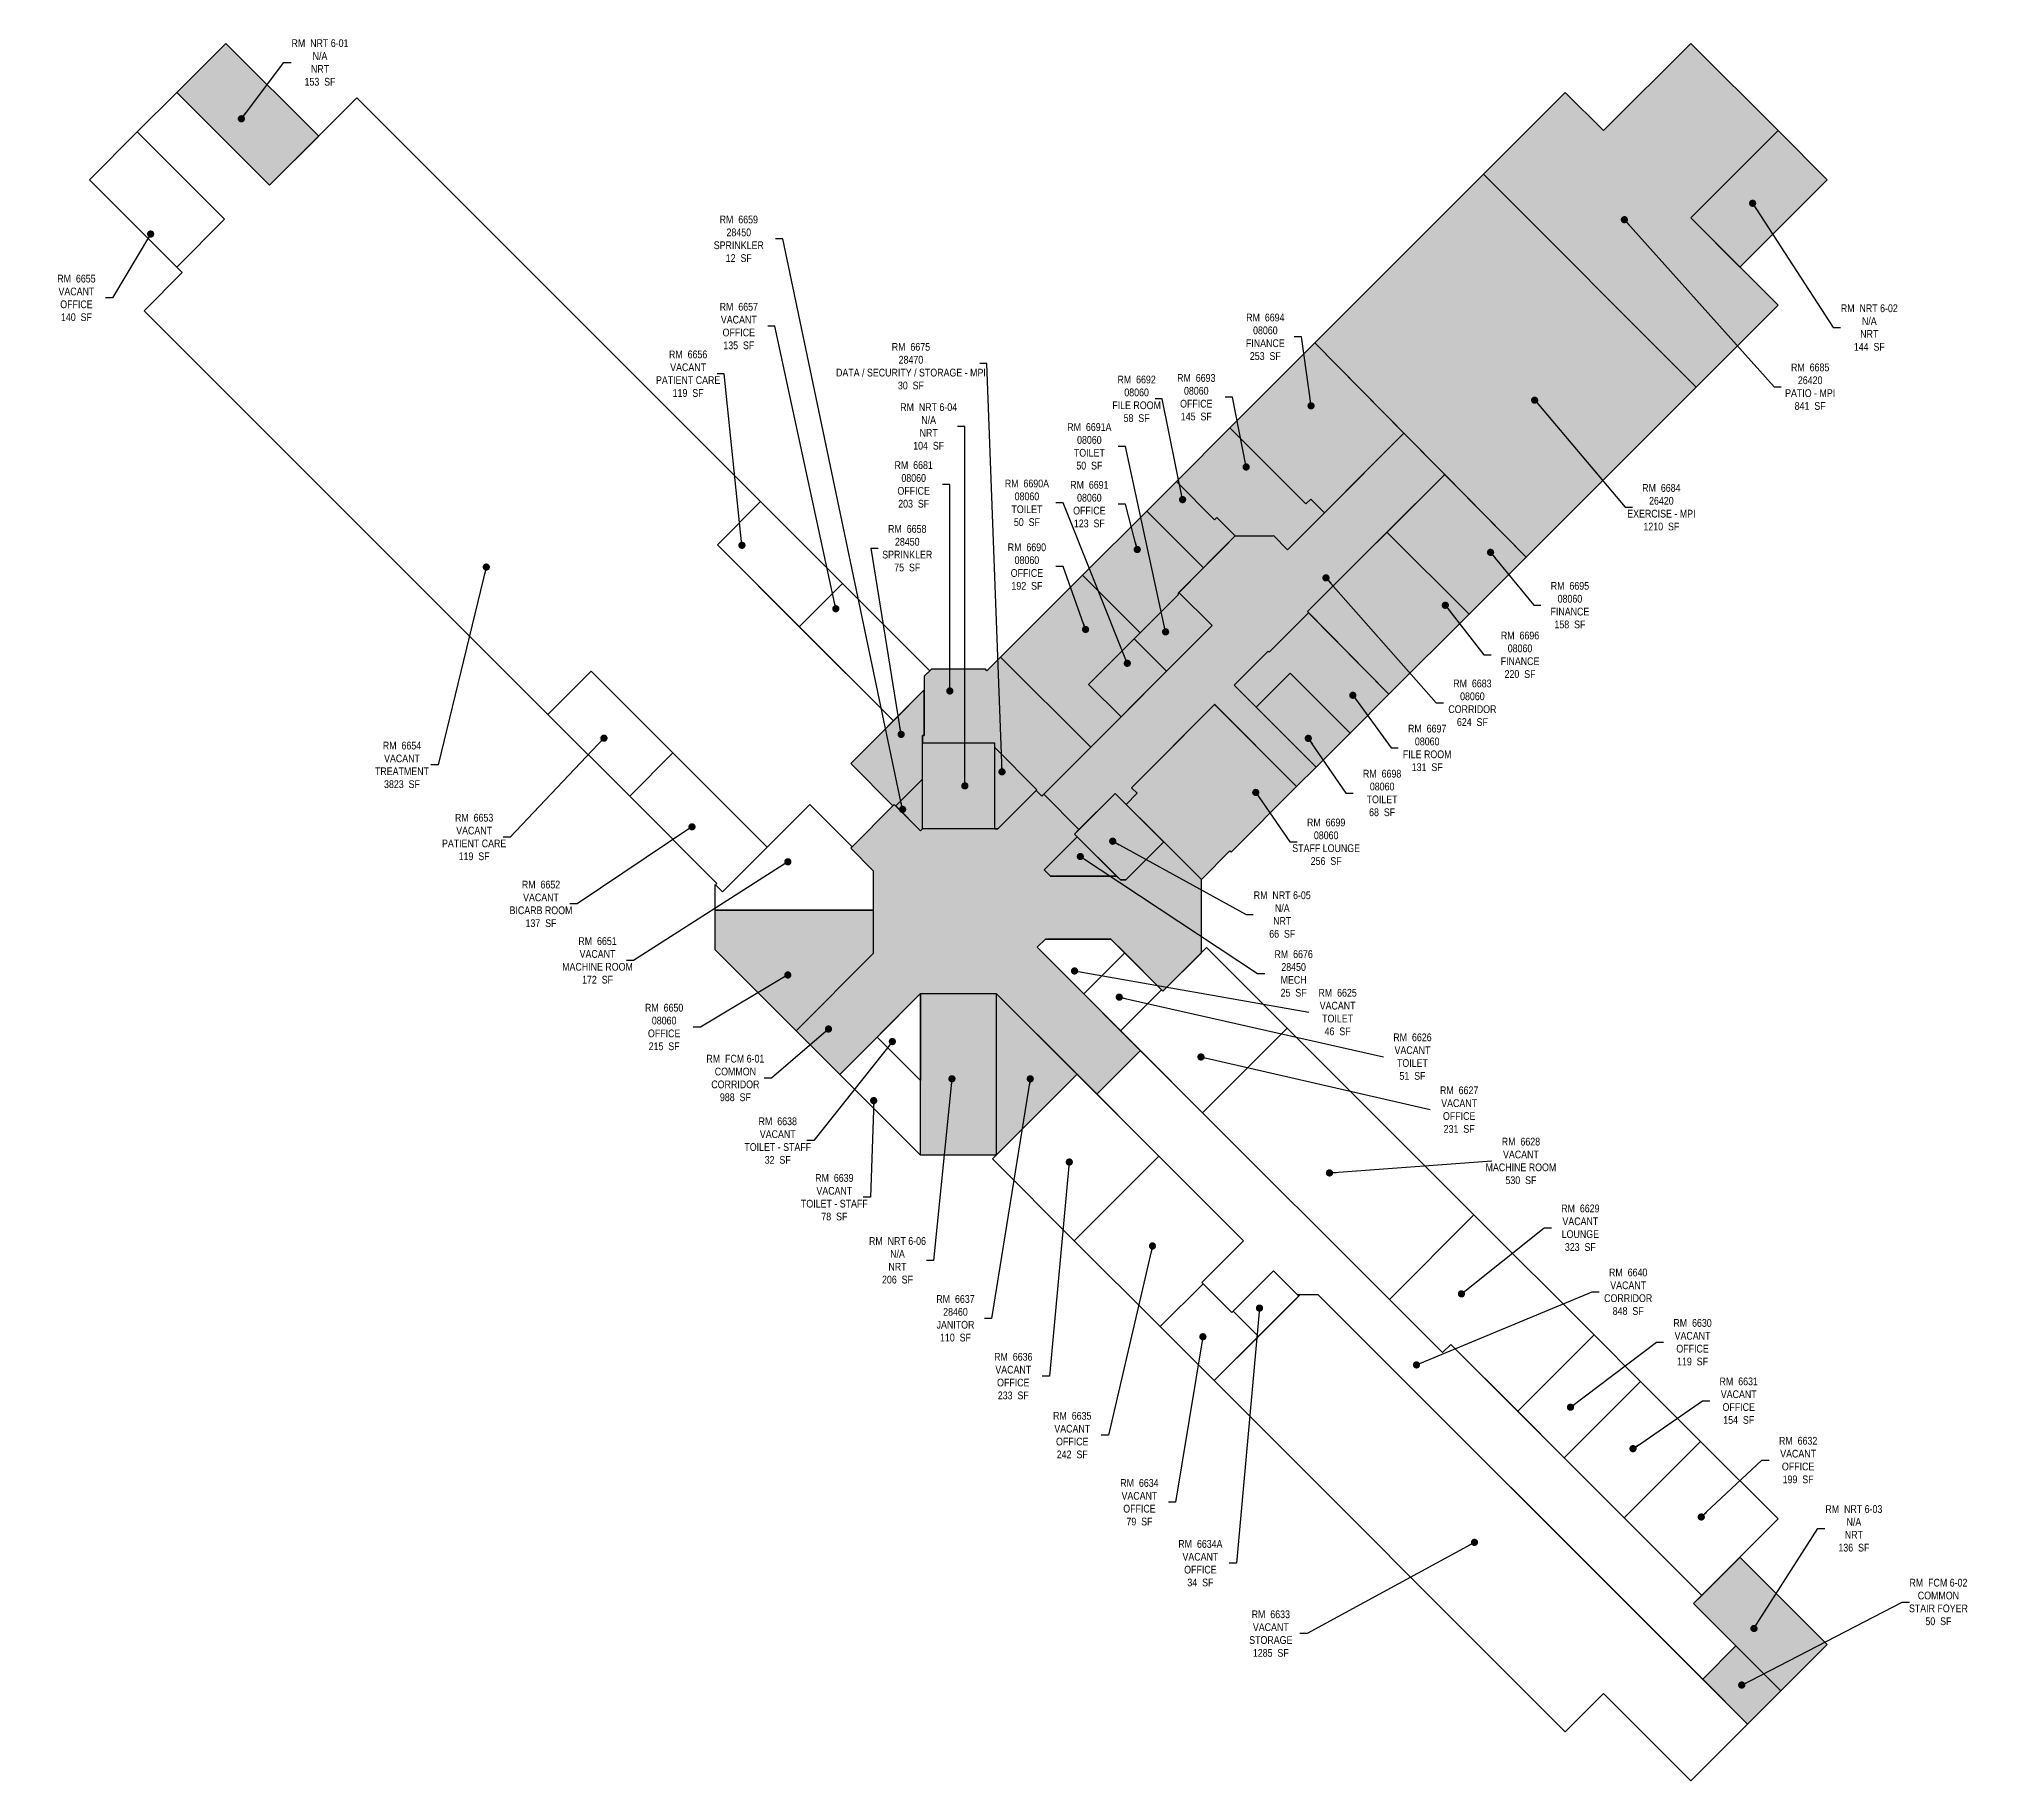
# Model space of a CAD drawing. Header units: inches. Extents: x -3307 to -262, y 198 to 2907.
import ezdxf

# ---------------------------------------------------------------- set-up
doc = ezdxf.new("R2010")
doc.units = ezdxf.units.IN
doc.header["$MEASUREMENT"] = 0
for name, color, linetype in [('0-LABEL', 3, 'Continuous'), ('1-NRT', 200, 'Continuous'), ('1-NRT-PTN', 253, 'Continuous'), ('3-FCM', 190, 'Continuous'), ('3-FCM-PTN', 9, 'Continuous'), ('4-OCC', 6, 'Continuous'), ('4-OCC-PTN', 95, 'Continuous'), ('4-VACANT', 60, 'Continuous')]:
    doc.layers.add(name, color=color, linetype=linetype)
doc.styles.add('ArialN', font='ARIALN.TTF')
doc.dimstyles.new('AB-120', dxfattribs={"dimscale": 120, "dimtxt": 0.125, "dimasz": 0.09375, "dimexe": 0.0625, "dimexo": 0.125, "dimgap": 0.375, "dimtad": 0, "dimtih": 1, "dimtoh": 1, "dimdec": 4, "dimrnd": 0.0625, "dimzin": 0, "dimdsep": 46, "dimlunit": 4, "dimtxsty": 'ArialN', "dimblk": 'ARCHTICK', "dimcen": 0.09375, "dimclrd": 256, "dimclre": 256, "dimclrt": 256, "dimadec": 0, "dimazin": 0, "dimtfac": 1, "dimtdec": 4, "dimtofl": 0, "dimtmove": 2, "dimatfit": 3, "dimldrblk": 'DOT', "dimfxl": 0, "dimfrac": 2, "dimtolj": 1, "dimtzin": 0, "dimlwd": -1, "dimlwe": -1, "dimarcsym": 0})

# ---------------------------------------------------------------- blocks, each defined once
blk = doc.blocks.new('_ArchTick')
at = {"const_width": 0.15}
blk.add_lwpolyline([(-0.5, -0.5), (0.5, 0.5)], dxfattribs=at)
blk = doc.blocks.new('_Dot')
at = {"lineweight": -2}
blk.add_line((-0.5, 0), (-1, 0), dxfattribs=at)
at = {"const_width": 0.5}
blk.add_lwpolyline([(-0.25, 0, 1), (0.25, 0, 1)], format="xyb", close=True, dxfattribs=at)

msp = doc.modelspace()

# ---------------------------------------------------------------- hatches: boundary and pattern name
at = {"layer": '1-NRT-PTN'}
for points in [[(-2948.2, 2679.7), (-2871.8, 2756), (-3016.1, 2900.3), (-3092.5, 2823.9)], [(-525.8, 2688.2), (-602.2, 2764.5), (-737.9, 2628.8), (-661.5, 2552.4)], [(-1821, 1678.4), (-1821, 1812.4), (-1933, 1812.4), (-1933, 1678.4)], [(-1633.1, 1733.6), (-1696.4, 1670.3), (-1625.1, 1599), (-1616.7, 1599), (-1557.6, 1658.1)], [(-1936, 1422.4), (-1818, 1422.4), (-1818.1, 1171.2), (-1936, 1171.2)], [(-661.5, 545.8), (-733.7, 473.6), (-597.9, 337.9), (-525.8, 410)]]:
    msp.add_hatch(color=256, dxfattribs=at).paths.add_polyline_path(points)
at = {"layer": '3-FCM-PTN'}
for points in [[(-1689.4, 1677.3), (-1744.3, 1732.3), (-1747.1, 1729.5), (-1755.8, 1738.1), (-1815.5, 1678.4), (-1933, 1678.4), (-1935.7, 1675.7), (-1976.6, 1716.6), (-2044.5, 1648.7), (-2009.3, 1613.5), (-2009.3, 1484.6), (-2129.4, 1364.6), (-2061.5, 1296.7), (-1935.9, 1422.3), (-1818, 1422.3), (-1661.6, 1265.9), (-1593.8, 1333.8), (-1754.4, 1494.3), (-1741.7, 1507.1), (-1639.8, 1507.1), (-1558.9, 1426.1), (-1499.1, 1485.9), (-1499.1, 1599.6), (-1557.6, 1658.1), (-1616.7, 1599), (-1625.1, 1599), (-1631.1, 1605), (-1733.7, 1605), (-1743.4, 1614.8), (-1692.1, 1666), (-1696.4, 1670.3)], [(-667.7, 407.6), (-597.9, 337.9), (-649.7, 286.1), (-719.4, 355.9)]]:
    msp.add_hatch(color=256, dxfattribs=at).paths.add_polyline_path(points)
at = {"layer": '4-OCC-PTN'}
for color, points in [(45, [(-1060.4, 2696.6), (-933.1, 2823.9), (-873.7, 2764.5), (-737.9, 2900.3), (-602.2, 2764.5), (-737.9, 2628.8), (-602.2, 2493), (-729.4, 2365.7)]), (45, [(-1322.6, 2434.4), (-1060.4, 2696.6), (-729.4, 2365.7), (-994, 2101.2)]), (10, [(-1454.7, 2302.3), (-1336.4, 2184), (-1328.9, 2191.5), (-1307.5, 2170.2), (-1184.1, 2294), (-1322.6, 2434.4), (-1454.7, 2302.3)]), (10, [(-1478.5, 1871.7), (-1607.6, 1742.5), (-1598.9, 1733.9), (-1598.9, 1733.9), (-1616.1, 1716.6), (-1633.1, 1733.6), (-1689.4, 1677.3), (-1744.3, 1732.3), (-1482.5, 1994.7), (-1533.9, 2046.1), (-1446.4, 2134.1), (-1387.7, 2134.1), (-1387, 2134.8), (-1364.9, 2112.7), (-1184.1, 2294), (-1120.5, 2229.5), (-1334.1, 2016.4), (-1332.4, 2014.7), (-1393.8, 1953.2), (-1395.4, 1954.9), (-1448.1, 1902.1), (-1320.5, 1774.6), (-1350.9, 1744.2), (-1478.4, 1871.7)]), (10, [(-1478.7, 2159.3), (-1475.1, 2162.9), (-1446.4, 2134.1), (-1387.7, 2134.1), (-1387, 2134.8), (-1364.9, 2112.7), (-1307.5, 2170.2), (-1328.9, 2191.5), (-1336.4, 2184), (-1454.7, 2302.3), (-1538, 2218.6)]), (10, [(-1082.7, 2012.2), (-1210.4, 2139.8), (-1120.5, 2229.5), (-994, 2101.2)]), (10, [(-1584.1, 2172.9), (-1538, 2218.6), (-1478.7, 2159.3), (-1475.1, 2162.9), (-1446.4, 2134.1), (-1464.7, 2115.7), (-1495.7, 2084.5), (-1584.1, 2172.9)]), (10, [(-1683.7, 2073.1), (-1594.2, 1983.6), (-1534.6, 2043.3), (-1535.6, 2044.3), (-1495.7, 2084.5), (-1584.1, 2172.9)]), (10, [(-1082.7, 2012.2), (-1207.4, 1887.8), (-1334.1, 2016.4), (-1210.4, 2139.8)]), (10, [(-1594.2, 1983.6), (-1674.6, 1903.3), (-1624, 1852.8), (-1671, 1805.8), (-1811.4, 1945.6), (-1683.7, 2073.1)]), (10, [(-1603.7, 1974.2), (-1553.3, 1923.8), (-1482.5, 1994.7), (-1533.9, 2046.1), (-1535.6, 2044.3), (-1534.6, 2043.3)]), (10, [(-1395.4, 1954.9), (-1448.1, 1902.1), (-1413.9, 1868), (-1361.2, 1920.6), (-1267.8, 1827.3), (-1207.4, 1887.8), (-1332.4, 2014.7), (-1393.8, 1953.2)]), (10, [(-1674.6, 1903.3), (-1624, 1852.8), (-1553.3, 1923.8), (-1603.7, 1974.2)]), (10, [(-1755.8, 1738.1), (-1747.1, 1729.5), (-1671, 1805.8), (-1811.4, 1945.6), (-1832.5, 1924.5), (-1835, 1927), (-1919, 1927), (-1930, 1916), (-1930, 1823.7), (-1933, 1823.7), (-1933, 1812.4), (-1821, 1812.4), (-1821, 1805.4), (-1754.8, 1739.2)]), (10, [(-1413.9, 1868), (-1320.5, 1774.6), (-1267.8, 1827.3), (-1361.2, 1920.6)]), (55, [(-1978.8, 1714.5), (-1976.6, 1716.6), (-1974.5, 1714.5), (-1933, 1756), (-1933, 1823.7), (-1930, 1823.7), (-1930, 1894.8), (-2044.5, 1780.2)]), (10, [(-1616.1, 1716.6), (-1499.1, 1599.6), (-1454.6, 1644.1), (-1452.8, 1642.4), (-1350.9, 1744.2), (-1478.5, 1871.7), (-1572.9, 1777.2), (-1607.6, 1742.5), (-1598.9, 1733.9)]), (62, [(-1821, 1805.4), (-1821, 1678.4), (-1815.5, 1678.4), (-1754.8, 1739.2)]), (55, [(-1974.5, 1714.5), (-1935.7, 1675.7), (-1933, 1678.4), (-1933, 1756)]), (55, [(-1631.1, 1605), (-1692.1, 1666), (-1743.4, 1614.8), (-1733.7, 1605)]), (10, [(-2255.2, 1490.4), (-2255.2, 1552.1), (-2009.3, 1552.1), (-2009.3, 1484.6), (-2129.4, 1364.6)]), (201, [(-1692.4, 1296.8), (-1818, 1422.4), (-1818, 1171.2)])]:
    msp.add_hatch(color=color, dxfattribs=at).paths.add_polyline_path(points)

# ---------------------------------------------------------------- linework, layer by layer
at = {"layer": '1-NRT'}
for points in [[(-2871.8, 2756), (-3016.1, 2900.3), (-3092.5, 2823.9), (-2948.2, 2679.7), (-2871.8, 2756)], [(-525.8, 2688.2), (-602.2, 2764.5), (-737.9, 2628.8), (-661.5, 2552.4), (-525.8, 2688.2)], [(-1821, 1812.4), (-1821, 1678.4), (-1933, 1678.4), (-1933, 1812.4), (-1821, 1812.4)], [(-1633.1, 1733.6), (-1696.4, 1670.3), (-1625.1, 1599), (-1616.7, 1599), (-1557.6, 1658.1), (-1633.1, 1733.6)]]:
    msp.add_lwpolyline(points, dxfattribs=at)
for points in [[(-1936, 1422.4), (-1818, 1422.4), (-1818.1, 1171.2), (-1936, 1171.2)], [(-733.7, 473.6), (-597.9, 337.9), (-525.8, 410), (-661.5, 545.8)]]:
    msp.add_lwpolyline(points, close=True, dxfattribs=at)
at = {"layer": '3-FCM'}
msp.add_lwpolyline([(-1689.4, 1677.3), (-1744.3, 1732.3), (-1747.1, 1729.5), (-1755.8, 1738.1), (-1815.5, 1678.4), (-1933, 1678.4), (-1935.7, 1675.7), (-1976.6, 1716.6), (-2044.5, 1648.7), (-2009.3, 1613.5), (-2009.3, 1484.6), (-2129.4, 1364.6), (-2061.5, 1296.7), (-1935.9, 1422.3), (-1818, 1422.3), (-1661.6, 1265.9), (-1593.8, 1333.8), (-1754.4, 1494.3), (-1741.7, 1507.1), (-1639.8, 1507.1), (-1558.9, 1426.1), (-1499.1, 1485.9), (-1499.1, 1599.6), (-1557.6, 1658.1), (-1616.7, 1599), (-1625.1, 1599), (-1631.1, 1605), (-1733.7, 1605), (-1743.4, 1614.8), (-1692.1, 1666), (-1696.4, 1670.3), (-1689.4, 1677.3)], dxfattribs=at)
msp.add_lwpolyline([(-667.7, 407.6), (-597.9, 337.9), (-649.7, 286.1), (-719.4, 355.9)], close=True, dxfattribs=at)
at = {"layer": '4-OCC'}
msp.add_line((-1933, 1756), (-1974.5, 1714.5), dxfattribs=at)
for points in [[(-1060.4, 2696.6), (-933.1, 2823.9), (-873.7, 2764.5), (-737.9, 2900.3), (-602.2, 2764.5), (-737.9, 2628.8), (-602.2, 2493), (-729.4, 2365.7), (-1060.4, 2696.6)], [(-1322.6, 2434.4), (-1060.4, 2696.6), (-729.4, 2365.7), (-994, 2101.2), (-1322.6, 2434.4)], [(-1674.6, 1903.3), (-1624, 1852.8), (-1553.3, 1923.8), (-1603.7, 1974.2), (-1674.6, 1903.3)], [(-1821, 1805.4), (-1821, 1678.4), (-1815.5, 1678.4), (-1754.8, 1739.2), (-1821, 1805.4)], [(-1631.1, 1605), (-1692.1, 1666), (-1743.4, 1614.8), (-1733.7, 1605), (-1631.1, 1605)], [(-1618.3, 1485.5), (-1639.8, 1507.1), (-1741.7, 1507.1), (-1754.4, 1494.3), (-1681.9, 1421.9), (-1618.3, 1485.5)]]:
    msp.add_lwpolyline(points, dxfattribs=at)
for points in [[(-1454.7, 2302.3), (-1336.4, 2184), (-1328.9, 2191.5), (-1307.5, 2170.2), (-1184.1, 2294), (-1322.6, 2434.4), (-1454.7, 2302.3)], [(-1478.5, 1871.7), (-1607.6, 1742.5), (-1598.9, 1733.9), (-1598.9, 1733.9), (-1616.1, 1716.6), (-1633.1, 1733.6), (-1689.4, 1677.3), (-1744.3, 1732.3), (-1482.5, 1994.7), (-1533.9, 2046.1), (-1446.4, 2134.1), (-1387.7, 2134.1), (-1387, 2134.8), (-1364.9, 2112.7), (-1184.1, 2294), (-1120.5, 2229.5), (-1334.1, 2016.4), (-1332.4, 2014.7), (-1393.8, 1953.2), (-1395.4, 1954.9), (-1448.1, 1902.1), (-1320.5, 1774.6), (-1350.9, 1744.2), (-1478.4, 1871.7)], [(-1478.7, 2159.3), (-1475.1, 2162.9), (-1446.4, 2134.1), (-1387.7, 2134.1), (-1387.7, 2134.1), (-1387, 2134.8), (-1364.9, 2112.7), (-1307.5, 2170.2), (-1328.9, 2191.5), (-1336.4, 2184), (-1454.7, 2302.3), (-1538, 2218.6)], [(-1082.7, 2012.2), (-1082.7, 2012.2), (-1210.4, 2139.8), (-1120.5, 2229.5), (-994, 2101.2), (-1082.7, 2012.2)], [(-1584.1, 2172.9), (-1538, 2218.6), (-1478.7, 2159.3), (-1475.1, 2162.9), (-1446.4, 2134.1), (-1464.7, 2115.7), (-1495.7, 2084.5), (-1584.1, 2172.9)], [(-1683.7, 2073.1), (-1594.2, 1983.6), (-1534.6, 2043.3), (-1535.6, 2044.3), (-1495.7, 2084.5), (-1495.7, 2084.5), (-1584.1, 2172.9), (-1584.1, 2172.9), (-1683.7, 2073.1)], [(-1082.7, 2012.2), (-1207.4, 1887.8), (-1334.1, 2016.4), (-1210.4, 2139.8)], [(-1594.2, 1983.6), (-1674.6, 1903.3), (-1624, 1852.8), (-1671, 1805.8), (-1811.4, 1945.6), (-1683.7, 2073.1)], [(-1603.7, 1974.2), (-1553.3, 1923.8), (-1482.5, 1994.7), (-1533.9, 2046.1), (-1535.6, 2044.3), (-1534.6, 2043.3), (-1603.7, 1974.2)], [(-1395.4, 1954.9), (-1448.1, 1902.1), (-1413.9, 1868), (-1361.2, 1920.6), (-1361.2, 1920.6), (-1267.8, 1827.3), (-1207.4, 1887.8), (-1332.4, 2014.7), (-1393.8, 1953.2)], [(-1755.8, 1738.1), (-1747.1, 1729.5), (-1671, 1805.8), (-1811.4, 1945.6), (-1832.5, 1924.5), (-1835, 1927), (-1919, 1927), (-1930, 1916), (-1930, 1823.7), (-1933, 1823.7), (-1933, 1812.4), (-1821, 1812.4), (-1821, 1805.4), (-1754.8, 1739.2)], [(-1413.9, 1868), (-1320.5, 1774.6), (-1267.8, 1827.3), (-1361.2, 1920.6), (-1413.9, 1868)], [(-1978.8, 1714.5), (-1976.6, 1716.6), (-1974.5, 1714.5), (-1933, 1756), (-1933, 1823.7), (-1930, 1823.7), (-1930, 1894.8), (-2044.5, 1780.2)], [(-1616.1, 1716.6), (-1499.1, 1599.6), (-1454.6, 1644.1), (-1452.8, 1642.4), (-1350.9, 1744.2), (-1478.5, 1871.7), (-1572.9, 1777.2), (-1607.6, 1742.5), (-1598.9, 1733.9), (-1616.1, 1716.6)], [(-1974.5, 1714.5), (-1935.7, 1675.7), (-1933, 1678.4), (-1933, 1756), (-1933, 1756)], [(-2255.2, 1490.4), (-2255.2, 1552.1), (-2009.3, 1552.1), (-2009.3, 1484.6), (-2129.4, 1364.6)], [(-1692.4, 1296.8), (-1818, 1422.4), (-1818, 1171.2)]]:
    msp.add_lwpolyline(points, close=True, dxfattribs=at)
at = {"layer": '4-VACANT'}
for points in [[(-1978.8, 1714.5), (-2042.4, 1650.8), (-2108.2, 1716.6), (-2174.5, 1650.2), (-2448.2, 1923.9), (-2515.5, 1856.6), (-3143.4, 2484.5), (-3084, 2543.9), (-3092.5, 2552.4), (-3018.2, 2626.6), (-3154, 2762.4), (-3092.5, 2823.9), (-2948.2, 2679.7), (-2812.4, 2815.4), (-2184.5, 2187.5), (-2251.8, 2120.3), (-1978.1, 1846.6), (-2044.5, 1780.2)], [(-2255.2, 1552.1), (-2255.2, 1592.1), (-2243.9, 1580.8), (-2108.2, 1716.6), (-2042.4, 1650.8), (-2044.5, 1648.7), (-2009.3, 1613.5), (-2009.3, 1552.1)], [(-1624.6, 1364.6), (-1497.1, 1237), (-1365.6, 1368.6), (-1491, 1494), (-1558.9, 1426.1), (-1561, 1428.2)], [(-1593.8, 1333.8), (-1497.1, 1237), (-1206.7, 946.7), (-1124, 864), (-1111.3, 876.7), (-720.9, 486.4), (-733.7, 473.6), (-667.7, 407.6), (-719.4, 355.9), (-1317.3, 953.8), (-1349.6, 953.8), (-1347.6, 951.8), (-1387, 991.2), (-1451.9, 926.3), (-1498.6, 973), (-1433.6, 1038), (-1565.1, 1169.4), (-1661.6, 1265.9)], [(-1451.9, 926.3), (-1451.9, 926.3), (-1451.9, 926.3), (-1496.5, 970.9), (-1496.5, 970.9), (-1563.1, 904.3), (-1479.1, 820.3), (-1410.4, 889), (-1449.8, 928.4)]]:
    msp.add_lwpolyline(points, close=True, dxfattribs=at)
for points in [[(-3154, 2762.4), (-3228.2, 2688.2), (-3092.5, 2552.4), (-3092.5, 2552.4), (-3018.2, 2626.6), (-3154, 2762.4)], [(-2124.5, 1993), (-2251.8, 2120.3), (-2184.5, 2187.5), (-2184.5, 2187.5), (-2184.5, 2187.5), (-2057.3, 2060.3), (-2124.5, 1993)], [(-1930, 1894.8), (-1978.1, 1846.6), (-2124.5, 1993), (-2057.3, 2060.3), (-1921.5, 1924.5), (-1930, 1916), (-1930, 1894.8)], [(-2320.9, 1796.6), (-2448.2, 1923.9), (-2515.5, 1856.6), (-2515.5, 1856.6), (-2515.5, 1856.6), (-2388.2, 1729.3), (-2320.9, 1796.6)], [(-2320.9, 1796.6), (-2174.5, 1650.2), (-2243.9, 1580.8), (-2254.5, 1591.4), (-2252.4, 1593.6), (-2388.2, 1729.3), (-2320.9, 1796.6)], [(-1618.3, 1485.5), (-1639.8, 1507.1), (-1741.7, 1507.1), (-1754.4, 1494.3), (-1681.9, 1421.9), (-1618.3, 1485.5)], [(-1618.3, 1485.5), (-1681.9, 1421.9), (-1624.6, 1364.6), (-1561, 1428.2), (-1618.3, 1485.5)], [(-1935.9, 1422.3), (-1936, 1287.1), (-2003.5, 1354.7), (-1935.9, 1422.3)], [(-1936, 1287.1), (-2003.5, 1354.7), (-2061.5, 1296.7), (-1936, 1171.2), (-1936, 1287.1)], [(-1365.6, 1368.6), (-1497.1, 1237), (-1206.7, 946.7), (-1206.7, 946.7), (-1075.2, 1078.2), (-1365.6, 1368.6)], [(-1565.1, 1169.4), (-1692.4, 1296.8), (-1692.4, 1296.8), (-1824, 1165.2), (-1696.7, 1037.8), (-1565.1, 1169.4)], [(-1563.1, 904.3), (-1696.7, 1037.8), (-1696.7, 1037.8), (-1565.1, 1169.4), (-1433.6, 1038), (-1498.6, 973), (-1496.5, 970.9), (-1563.1, 904.3)], [(-1075.2, 1078.2), (-1206.7, 946.7), (-1124, 864), (-1111.3, 876.7), (-1007.1, 772.6), (-1007.1, 772.6), (-888.4, 891.4), (-1075.2, 1078.2)], [(-1387, 991.2), (-1449.8, 928.4), (-1410.4, 889), (-1347.6, 951.8), (-1387, 991.2)], [(-1479.1, 820.3), (-933.1, 274.2), (-873.7, 333.6), (-737.9, 197.9), (-649.7, 286.1), (-1317.3, 953.8), (-1345.7, 953.8), (-1479.1, 820.3)], [(-888.4, 891.4), (-1007.1, 772.6), (-934.9, 700.3), (-934.9, 700.3), (-816.1, 819.1), (-888.4, 891.4)], [(-816.1, 819.1), (-934.9, 700.3), (-841.7, 607.1), (-722.9, 725.9), (-816.1, 819.1)], [(-722.9, 725.9), (-841.7, 607.1), (-720.9, 486.4), (-602.2, 605.2), (-722.9, 725.9)]]:
    msp.add_lwpolyline(points, dxfattribs=at)

# ---------------------------------------------------------------- texts
at = {"layer": '0-LABEL', "char_height": 12, "attachment_point": 5, "style": 'ArialN'}
for s, insert in [('RM  NRT 6-01\\PN/A\\PNRT\\P153  SF', (-2869.8, 2870.5)), ('RM  6659\\P28450\\PSPRINKLER\\P12  SF', (-2218.5, 2596.2)), ('RM  6655\\PVACANT\\POFFICE\\P140  SF', (-3248.6, 2504.3)), ('RM  6657\\PVACANT\\POFFICE\\P135  SF', (-2218.5, 2460.5)), ('RM  6694\\P08060\\PFINANCE\\P253  SF', (-1399.6, 2443.8)), ('RM  NRT 6-02\\PN/A\\PNRT\\P144  SF', (-460.3, 2458.2)), ('RM  6656\\PVACANT\\PPATIENT CARE\\P119  SF', (-2297.3, 2386.4)), ('RM  6675\\P28470\\PDATA / SECURITY / STORAGE - MPI\\P30  SF', (-1950.8, 2398.1)), ('RM  6692\\P08060\\PFILE ROOM\\P58  SF', (-1599.8, 2347.3)), ('RM  6693\\P08060\\POFFICE\\P145  SF', (-1507, 2349.8)), ('RM  6685\\P26420\\PPATIO - MPI\\P841  SF', (-552.3, 2366.2)), ('RM  NRT 6-04\\PN/A\\PNRT\\P104  SF', (-1923.2, 2304.4)), ('RM  6691A\\P08060\\PTOILET\\P50  SF', (-1673.3, 2273.4)), ('RM  6681\\P08060\\POFFICE\\P203  SF', (-1946.5, 2214.2)), ('RM  6690A\\P08060\\PTOILET\\P50  SF', (-1770.4, 2185.6)), ('RM  6691\\P08060\\POFFICE\\P123  SF', (-1673.3, 2183.5)), ('RM  6684\\P26420\\PEXERCISE - MPI\\P1210  SF', (-783.7, 2178.7)), ('RM  6658\\P28450\\PSPRINKLER\\P75  SF', (-1956.5, 2115)), ('RM  6690\\P08060\\POFFICE\\P192  SF', (-1770.4, 2086.4)), ('RM  6695\\P08060\\PFINANCE\\P158  SF', (-925.9, 2026.4)), ('RM  6696\\P08060\\PFINANCE\\P220  SF', (-1003.5, 1949.2)), ('RM  6683\\P08060\\PCORRIDOR\\P624  SF', (-1077.6, 1874.6)), ('RM  6697\\P08060\\PFILE ROOM\\P131  SF', (-1147.9, 1804.4)), ('RM  6654\\PVACANT\\PTREATMENT\\P3823  SF', (-2742.3, 1778)), ('RM  6698\\P08060\\PTOILET\\P68  SF', (-1218, 1734.3)), ('RM  6653\\PVACANT\\PPATIENT CARE\\P119  SF', (-2630.1, 1665.8)), ('RM  6699\\P08060\\PSTAFF LOUNGE\\P256  SF', (-1305, 1658.4)), ('RM  6652\\PVACANT\\PBICARB ROOM\\P137  SF', (-2526.1, 1561.8)), ('RM  NRT 6-05\\PN/A\\PNRT\\P66  SF', (-1373.3, 1545.2)), ('RM  6651\\PVACANT\\PMACHINE ROOM\\P172  SF', (-2438.2, 1473.9)), ('RM  6676\\P28450\\PMECH\\P25  SF', (-1355.6, 1453.6)), ('RM  6650\\P08060\\POFFICE\\P215  SF', (-2334.6, 1370.3)), ('RM  6625\\PVACANT\\PTOILET\\P46  SF', (-1287.2, 1393.5)), ('RM  6626\\PVACANT\\PTOILET\\P51  SF', (-1170.8, 1324.2)), ('RM  FCM 6-01\\PCOMMON\\PCORRIDOR\\P988  SF', (-2223.8, 1291)), ('RM  6627\\PVACANT\\POFFICE\\P231  SF', (-1098.2, 1241.8)), ('RM  6638\\PVACANT\\PTOILET - STAFF\\P32  SF', (-2157.9, 1193.6)), ('RM  6628\\PVACANT\\PMACHINE ROOM\\P530  SF', (-1002.1, 1162)), ('RM  6639\\PVACANT\\PTOILET - STAFF\\P78  SF', (-2069.9, 1105.5)), ('RM  6629\\PVACANT\\PLOUNGE\\P323  SF', (-909.7, 1058.1)), ('RM  NRT 6-06\\PN/A\\PNRT\\P206  SF', (-1971.7, 1007.4)), ('RM  6640\\PVACANT\\PCORRIDOR\\P848  SF', (-835.3, 958.5)), ('RM  6637\\P28460\\PJANITOR\\P110  SF', (-1881.5, 917.2)), ('RM  6630\\PVACANT\\POFFICE\\P119  SF', (-735.2, 880)), ('RM  6636\\PVACANT\\POFFICE\\P233  SF', (-1791.6, 827.3)), ('RM  6631\\PVACANT\\POFFICE\\P154  SF', (-663.4, 789.1)), ('RM  6635\\PVACANT\\POFFICE\\P242  SF', (-1699.9, 735.5)), ('RM  6632\\PVACANT\\POFFICE\\P199  SF', (-571, 696.7)), ('RM  6634\\PVACANT\\POFFICE\\P79  SF', (-1595.4, 631.1)), ('RM  NRT 6-03\\PN/A\\PNRT\\P136  SF', (-484.3, 590.5)), ('RM  6634A\\PVACANT\\POFFICE\\P34  SF', (-1500.6, 536.3)), ('RM  FCM 6-02\\PCOMMON\\PSTAIR FOYER\\P50  SF', (-352.8, 476)), ('RM  6633\\PVACANT\\PSTORAGE\\P1285  SF', (-1391.1, 426.8))]:
    msp.add_mtext(s, dxfattribs=dict(at, insert=insert))

# ---------------------------------------------------------------- leaders
at = {"layer": '0-LABEL', "annotation_type": 0, "has_hookline": 1}
for points, hookline_direction, text_width in [([(-2992.1, 2783), (-2926, 2870.5), (-2914.8, 2870.5)], 0, 85), ([(-641.8, 2651.5), (-516.6, 2458.2), (-505.3, 2458.2)], 0, 86.8), ([(-841.2, 2626), (-608.5, 2366.2), (-597.3, 2366.2)], 0, 75.7), ([(-3133.2, 2603.7), (-3192.4, 2504.3), (-3203.6, 2504.3)], 1, 58), ([(-1963.7, 1708.8), (-2150.2, 2596.2), (-2161.5, 2596.2)], 1, 77.1), ([(-2067.6, 2020.9), (-2162.2, 2460.5), (-2173.5, 2460.5)], 1, 57.9), ([(-1328.5, 2336.5), (-1343.4, 2443.8), (-1354.6, 2443.8)], 1, 58.4), ([(-2213.6, 2119.6), (-2241.1, 2386.4), (-2252.3, 2386.4)], 1, 98.3), ([(-1809.1, 1767.2), (-1832.5, 2402.5), (-1843.7, 2402.5)], 1, 230.7), ([(-1528.3, 2190.6), (-1559.9, 2347.3), (-1571.2, 2347.3)], 1, 73.4), ([(-1429.4, 2241.4), (-1450.7, 2349.8), (-1462, 2349.8)], 1, 57.9), ([(-980.7, 2345.3), (-840, 2178.7), (-828.7, 2178.7)], 0, 103.9), ([(-1866.9, 1745.4), (-1866.9, 2304.4), (-1878.2, 2304.4)], 1, 86.9), ([(-1554.7, 1984.9), (-1617.1, 2273.4), (-1628.3, 2273.4)], 1, 67.7), ([(-1890.3, 1893), (-1890.3, 2214.2), (-1901.5, 2214.2)], 1, 56), ([(-1614.3, 1936), (-1714.1, 2185.6), (-1725.4, 2185.6)], 1, 67.7), ([(-1598.8, 2113), (-1617.1, 2183.5), (-1628.3, 2183.5)], 1, 56), ([(-1966, 1825.5), (-2012.7, 2115), (-2001.5, 2115)], 0, 77.1), ([(-1049.3, 2108.6), (-982.1, 2026.4), (-970.9, 2026.4)], 0, 58.4), ([(-2611.2, 2085.7), (-2686, 1778), (-2697.3, 1778)], 1, 83.4), ([(-1679.2, 1988.7), (-1714.1, 2086.4), (-1725.4, 2086.4)], 1, 57.9), ([(-1305.3, 2068.9), (-1133.9, 1874.6), (-1122.6, 1874.6)], 0, 74), ([(-1119.7, 2026.3), (-1059.8, 1949.2), (-1048.5, 1949.2)], 0, 58.4), ([(-1263.5, 1886.3), (-1204.1, 1804.4), (-1192.9, 1804.4)], 0, 73.4), ([(-2428.2, 1819.6), (-2573.8, 1665.8), (-2585.1, 1665.8)], 1, 98.3), ([(-1332.8, 1819.3), (-1274.2, 1734.3), (-1263, 1734.3)], 0, 57.9), ([(-1414.5, 1735.2), (-1361.3, 1658.4), (-1350, 1658.4)], 0, 104), ([(-2291.3, 1681.7), (-2469.8, 1561.8), (-2481.1, 1561.8)], 1, 95.7), ([(-1637, 1659.3), (-1429.6, 1545.2), (-1418.3, 1545.2)], 0, 87), ([(-2142.2, 1627.3), (-2382, 1473.9), (-2393.2, 1473.9)], 1, 107.9), ([(-1687.3, 1635.5), (-1411.9, 1453.6), (-1400.6, 1453.6)], 0, 57.9), ([(-1696.3, 1457.5), (-1332.2, 1393.5)], 0, 58), ([(-2142.2, 1451.3), (-2278.3, 1370.3), (-2289.6, 1370.3)], 1, 57.9), ([(-1626.8, 1416.8), (-1215.8, 1324.2)], 0, 57.9), ([(-2079, 1367.2), (-2167.5, 1291), (-2178.8, 1291)], 1, 86.5), ([(-1979.7, 1347.7), (-2101.7, 1193.6), (-2112.9, 1193.6)], 1, 102.9), ([(-1499.7, 1323.8), (-1143.2, 1241.8)], 0, 57.9), ([(-1887, 1289.8), (-1915.5, 1007.4), (-1926.7, 1007.4)], 1, 86.9), ([(-1765.2, 1289.8), (-1825.3, 917.2), (-1836.5, 917.2)], 1, 58.2), ([(-2008.7, 1255.9), (-2013.6, 1105.5), (-2024.9, 1105.5)], 1, 102.9), ([(-1704.5, 1160.3), (-1735.4, 827.3), (-1746.6, 827.3)], 1, 57.9), ([(-1299.9, 1143.4), (-1047.1, 1162)], 0, 107.9), ([(-1575.1, 1029.8), (-1643.6, 735.5), (-1654.9, 735.5)], 1, 58), ([(-1094.6, 955.3), (-966, 1058.1), (-954.7, 1058.1)], 0, 57.9), ([(-1164.6, 844.8), (-891.5, 958.5), (-880.3, 958.5)], 0, 74), ([(-1408.7, 933.1), (-1444.3, 536.3), (-1455.6, 536.3)], 1, 67.7), ([(-1496.7, 888.6), (-1539.1, 631.1), (-1550.4, 631.1)], 1, 57.9), ([(-925, 779), (-791.5, 880), (-780.2, 880)], 0, 57.9), ([(-827.8, 714.5), (-719.7, 789.1), (-708.4, 789.1)], 0, 56), ([(-721.6, 608.3), (-627.2, 696.7), (-616, 696.7)], 0, 57.8), ([(-639.7, 434.8), (-540.5, 590.5), (-529.3, 590.5)], 0, 86.9), ([(-1074.4, 568.8), (-1334.8, 426.8), (-1346.1, 426.8)], 1, 65.9), ([(-658.7, 346.9), (-409, 476), (-397.8, 476)], 0, 90.8)]:
    msp.add_leader(points, dimstyle='AB-120', dxfattribs=dict(at, hookline_direction=hookline_direction, text_width=text_width))

doc.saveas('drawing.dxf')
